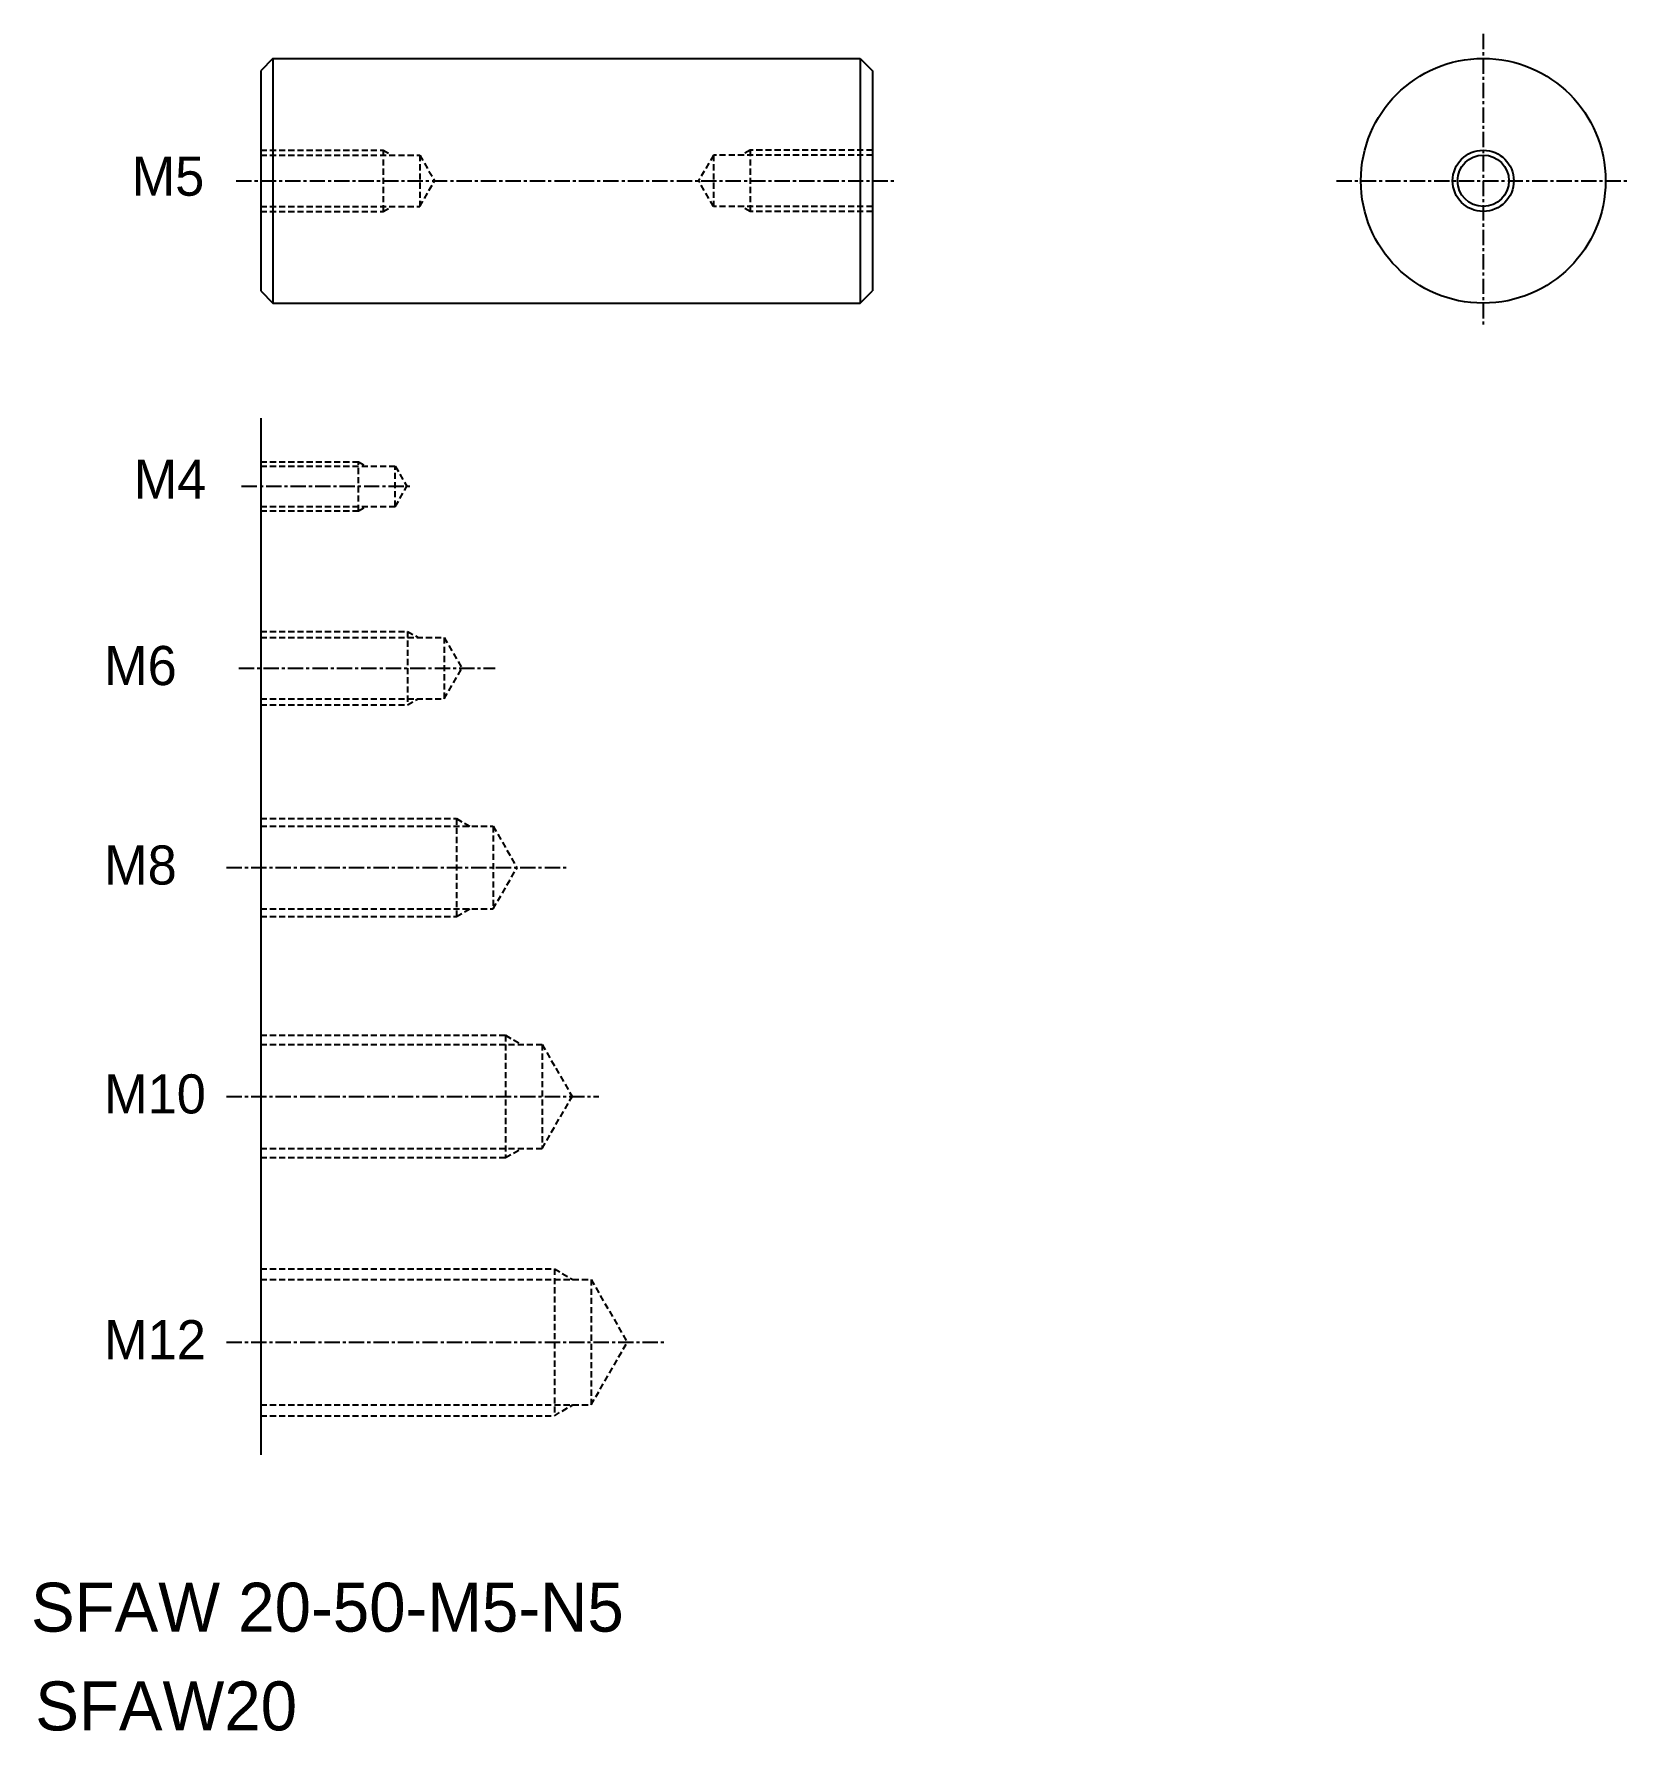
# Model space of a CAD drawing. Extents: x 171 to 302, y 129 to 268.
import ezdxf

# ---------------------------------------------------------------- set-up
doc = ezdxf.new("R2010")
doc.units = 0
doc.linetypes.add('CENTER', pattern=[2, 1.25, -0.25, 0.25, -0.25])
doc.linetypes.add('DASHED', pattern=[0.75, 0.5, -0.25])
doc.layers.get('0').update_dxf_attribs({"linetype": 'CONTINUOUS'})
doc.layers.add('CENTER', color=1, linetype='CENTER')

msp = doc.modelspace()

# ---------------------------------------------------------------- linework, layer by layer
at = {"color": 7, "linetype": 'CONTINUOUS'}
for p, q in [((190.73, 265.51), (189.73, 264.51)), ((190.73, 265.51), (238.73, 265.51)), ((190.73, 265.51), (190.73, 245.51)), ((238.73, 265.51), (238.73, 245.51)), ((238.73, 265.51), (239.73, 264.51)), ((189.73, 264.51), (189.73, 246.51)), ((239.73, 264.51), (239.73, 246.51)), ((189.73, 246.51), (190.73, 245.51)), ((238.73, 245.51), (239.73, 246.51)), ((190.73, 245.51), (238.73, 245.51)), ((189.73, 236.11), (189.73, 151.37))]:
    msp.add_line(p, q, dxfattribs=at)
at = {"color": 3, "linetype": 'DASHED'}
for p, q in [((189.73, 258.01), (199.73, 258.01)), ((199.73, 258.01), (199.73, 253.01)), ((199.73, 258.01), (200.34, 257.66)), ((229.73, 258.01), (229.12, 257.66)), ((239.73, 258.01), (229.73, 258.01)), ((229.73, 258.01), (229.73, 253.01)), ((189.73, 257.61), (202.73, 257.61)), ((202.73, 257.61), (203.94, 255.51)), ((202.73, 257.61), (202.73, 253.41)), ((226.73, 257.61), (225.52, 255.51)), ((239.73, 257.61), (226.73, 257.61)), ((226.73, 257.61), (226.73, 253.41)), ((202.73, 253.41), (203.94, 255.51)), ((226.73, 253.41), (225.52, 255.51)), ((189.73, 253.41), (202.73, 253.41)), ((189.73, 253.01), (199.73, 253.01)), ((199.73, 253.01), (200.34, 253.36)), ((239.73, 253.41), (226.73, 253.41)), ((229.73, 253.01), (229.12, 253.36)), ((239.73, 253.01), (229.73, 253.01)), ((189.73, 232.54), (197.73, 232.54)), ((189.73, 232.19), (200.73, 232.19)), ((197.73, 232.54), (198.34, 232.19)), ((197.73, 228.54), (197.73, 232.54)), ((200.73, 232.19), (201.68, 230.54)), ((200.73, 228.89), (200.73, 232.19)), ((200.73, 228.89), (201.68, 230.54)), ((189.73, 228.89), (200.73, 228.89)), ((197.73, 228.54), (198.34, 228.89)), ((189.73, 228.54), (197.73, 228.54)), ((189.73, 218.68), (201.73, 218.68)), ((189.73, 218.18), (204.73, 218.18)), ((201.73, 218.68), (202.6, 218.18)), ((201.73, 218.68), (201.73, 212.68)), ((204.73, 218.18), (204.73, 213.18)), ((204.73, 218.18), (206.17, 215.68)), ((204.73, 213.18), (206.17, 215.68)), ((189.73, 213.18), (204.73, 213.18)), ((189.73, 212.68), (201.73, 212.68)), ((201.73, 212.68), (202.6, 213.18)), ((189.73, 203.38), (205.73, 203.38)), ((189.73, 202.75), (208.73, 202.75)), ((205.73, 203.38), (205.73, 195.38)), ((205.73, 203.38), (206.81, 202.75)), ((208.73, 202.75), (210.68, 199.38)), ((208.73, 202.75), (208.73, 196)), ((208.73, 196), (210.68, 199.38)), ((189.73, 196), (208.73, 196)), ((194.48, 196), (194.48, 196)), ((199.23, 196), (199.23, 196)), ((205.73, 195.38), (206.81, 196)), ((189.73, 195.38), (205.73, 195.38)), ((189.73, 185.67), (209.73, 185.67)), ((189.73, 184.92), (212.73, 184.92)), ((209.73, 185.67), (209.73, 175.67)), ((209.73, 185.67), (211.03, 184.92)), ((212.73, 184.92), (215.18, 180.67)), ((212.73, 184.92), (212.73, 176.42)), ((212.73, 176.42), (215.18, 180.67)), ((189.73, 176.42), (212.73, 176.42)), ((209.73, 175.67), (211.03, 176.42)), ((189.73, 175.67), (209.73, 175.67)), ((189.73, 166.58), (213.73, 166.58)), ((213.73, 166.58), (213.73, 154.58)), ((213.73, 166.58), (215.24, 165.71)), ((189.73, 165.71), (216.73, 165.71)), ((216.73, 165.71), (219.69, 160.58)), ((216.73, 165.71), (216.73, 155.46)), ((216.73, 155.46), (219.69, 160.58)), ((189.73, 155.46), (216.73, 155.46)), ((213.73, 154.58), (215.24, 155.46)), ((189.73, 154.58), (213.73, 154.58))]:
    msp.add_line(p, q, dxfattribs=at)
at = {"color": 7, "linetype": 'CONTINUOUS'}
for radius in [10, 2.1]:
    msp.add_circle((289.65, 255.51), radius, dxfattribs=at)
at = {"color": 3, "linetype": 'CONTINUOUS'}
msp.add_circle((289.65, 255.51), 2.5, dxfattribs=at)
at = {"layer": 'CENTER', "color": 1, "linetype": 'CENTER'}
for p, q in [((289.65, 267.51), (289.65, 243.51)), ((187.73, 255.51), (241.73, 255.51)), ((277.65, 255.51), (301.65, 255.51)), ((188.17, 230.54), (202.12, 230.54)), ((187.95, 215.68), (208.88, 215.68)), ((186.94, 199.38), (214.84, 199.38)), ((186.94, 180.67), (217.35, 180.67)), ((186.94, 160.58), (222.68, 160.58))]:
    msp.add_line(p, q, dxfattribs=at)

# ---------------------------------------------------------------- texts
at = {"color": 7, "linetype": 'CONTINUOUS'}
for s, height, p in [('M5', 3.2, (179.17, 254.29)), ('M4', 3.2, (179.34, 229.52)), ('M6', 3.2, (176.92, 214.29)), ('M8', 3.2, (176.92, 197.99)), ('M10', 3.2, (176.92, 179.28)), ('M12', 3.2, (176.92, 159.19)), ('SFAW 20-50-M5-N5', 4, (170.95, 136.93)), ('SFAW20', 4, (171.3, 128.86))]:
    msp.add_text(s, height=height, dxfattribs=at).set_placement(p)

doc.saveas('drawing.dxf')
